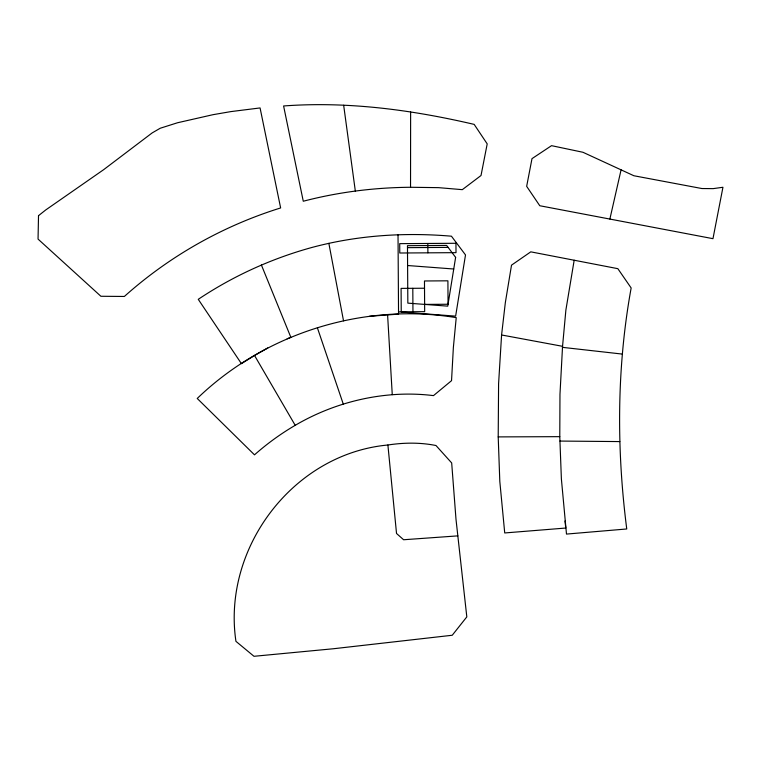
<?xml version="1.0" encoding="UTF-8"?>
<svg xmlns="http://www.w3.org/2000/svg" width="761" height="761" viewBox="0 0 761 761"><rect width="100%" height="100%" fill="white"/><g stroke="black" fill="none" stroke-linecap="round" stroke-linejoin="round"><path stroke-width="1.14" d="M410.54 187.273L438.555 187.653L462.317 189.66L481.019 175.515L487.202 143.886L474.17 124.385C411.872 109.85 347.634 101.213 283.596 105.969L303.278 201.237C338.236 192.095 374.412 187.539 410.54 187.273L410.626 111.972M559.782 436.662L559.972 394.398L562.55 346.312L501.585 334.973L505.333 302.64L511.516 265.151L530.778 251.843L617.846 268.671L631.154 287.972C616.714 367.373 616.486 449.038 626.75 528.971L566.488 534.079L561.38 478.878L559.782 436.662L498.208 436.9L498.588 383.706L501.585 334.973M574.175 260.233L565.88 310.098L562.455 347.349L622.431 354.093M609.875 219.044L621.081 169.846L582.936 152.267L551.535 145.665L531.996 158.64L526.66 186.34L539.777 205.736L712.971 238.678L722.95 187.273L713.152 188.633L701.908 188.538L633.865 175.743L621.081 169.846M295.211 425.323C336.429 401.114 385.913 389.765 433.494 395.615L451.539 380.662L453.366 347.492L456.229 317.641C363.482 302.336 264.838 333.147 197.232 398.469L254.497 454.84C267.063 443.701 280.714 433.789 295.211 425.323L254.545 355.501L241.418 363.653L198.26 299.32C233.199 275.977 271.839 258.407 312.362 247.344C357.641 235.235 404.823 232.219 451.444 236.195L465.504 254.935L455.63 316.138L398.526 311.829M254.545 355.501L267.71 347.958M287.154 338.769L290.854 337.323L261.384 264.971M387.901 445.004C293.185 453.737 222.041 548.053 235.939 641.342L253.984 656.296L333.356 648.753L452.243 635.254L466.816 616.886L455.991 519.23L451.682 462.945L435.986 445.518C420.12 442.35 403.844 442.569 387.901 445.004L396.529 533.471L403.606 539.749L457.865 535.868M369.485 316.281L398.545 314.122L398.022 234.512M407.487 247.648L448.124 247.392M424.524 288.229L401.095 288.381L401.237 311.81L424.667 311.658L424.476 280.971L447.906 280.819L448.058 304.248L424.628 304.4M559.972 441.066L619.815 441.58M407.601 265.522L453.737 269.004M317.385 327.81L343.297 404.139M328.857 243.368L343.525 320.828M343.668 105.275L355.339 191.116M564.985 521.009L565.784 528.039L504.724 532.957L499.806 481.361L498.208 436.9M387.577 314.588L392.257 394.626M427.834 243.463L427.891 252.833M412.804 288.305L412.957 311.734M38.516 215.667L38.05 239.097L100.89 296.267L124.366 296.457C169.427 256.124 222.906 225.912 280.638 207.943L260.072 107.938L230.878 111.601L212.975 114.692L177.551 122.749L160.257 128.229L152.152 132.918L103.61 169.703L45.784 209.912L38.516 215.667M455.62 257.38L447.744 306.15L407.839 303.135L407.468 245.679L446.65 245.423L455.62 257.38M455.944 243.282L399.715 243.644L399.782 253.013L456.01 252.652L455.944 243.282"/></g></svg>
